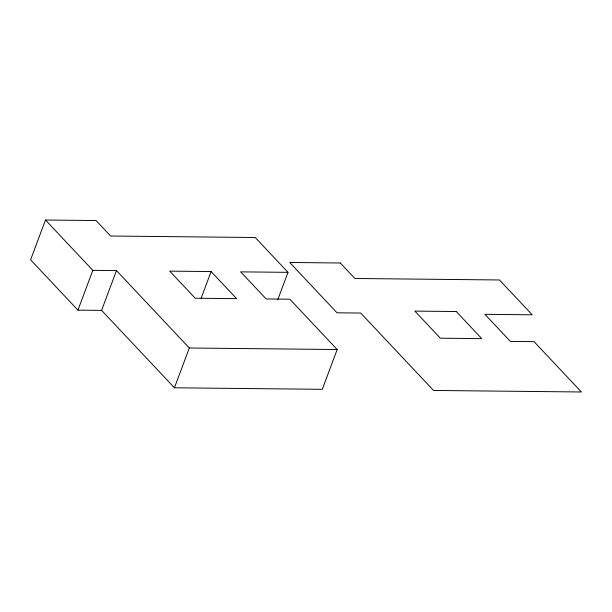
<?xml version="1.0" encoding="UTF-8"?>
<svg xmlns="http://www.w3.org/2000/svg" width="612" height="612" viewBox="0 0 612 612"><rect width="100%" height="100%" fill="white"/><g stroke="black" fill="none" stroke-linecap="round" stroke-linejoin="round"><path stroke-width="0.92" d="M288 272.348L255.227 237.51L110.634 236.025L96.069 220.542L45.479 220.022L30.6 259.817L77.938 310.139L101.6 310.383L174.435 387.794L322.295 389.316L337.174 349.521L289.836 299.199L266.174 298.954L240.684 271.866L288 272.348L277.749 299.758M77.938 310.139L92.817 270.343L45.479 220.022M101.6 310.383L116.479 270.588L92.817 270.343M201.149 298.212L211.109 271.56L169.708 271.131L195.205 298.228L236.607 298.656L211.109 271.56M174.435 387.794L189.315 348.006L116.479 270.588M189.315 348.006L337.174 349.521M340.295 262.999L289.705 262.479L337.044 312.801L360.705 313.046L433.533 390.456L581.4 391.978L534.062 341.657L510.4 341.412L484.911 314.316L532.226 314.805L499.453 279.967L354.861 278.483L340.295 262.999M456.261 311.531L414.859 311.103L440.357 338.199L481.759 338.627L456.261 311.531"/></g></svg>
